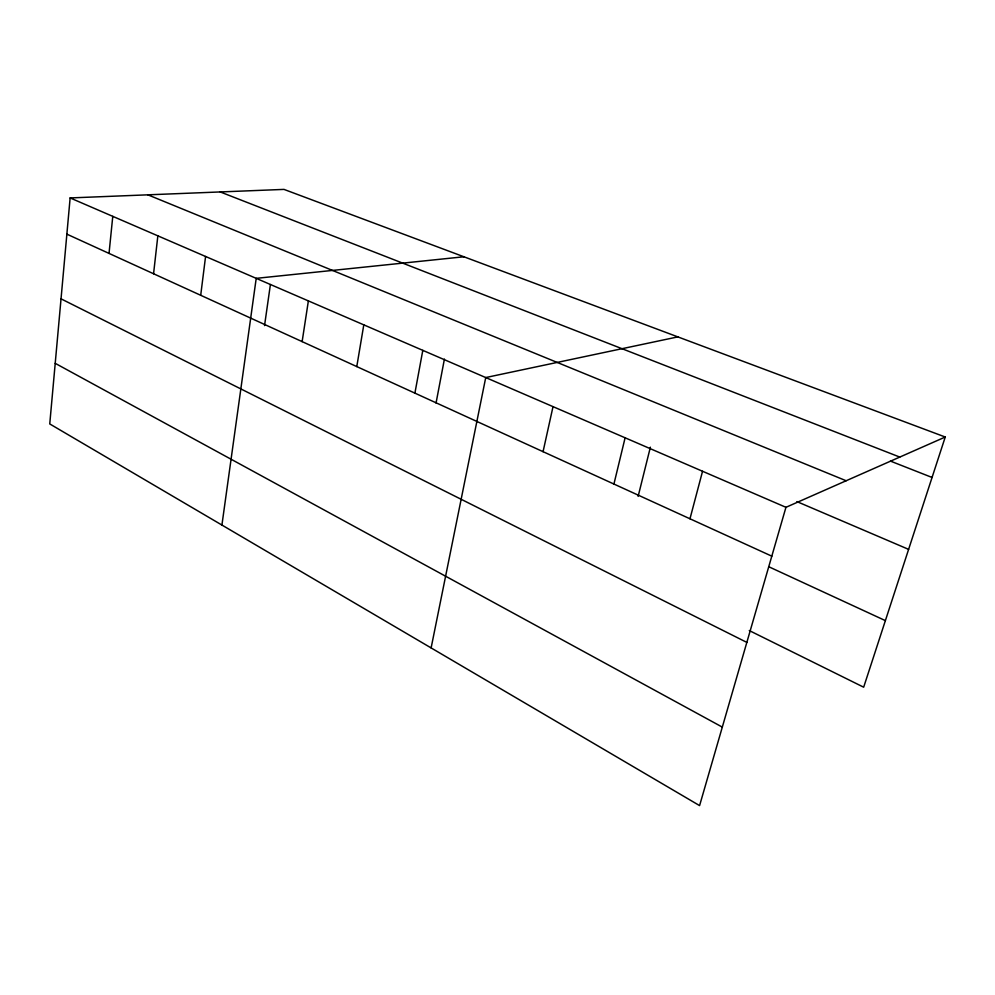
<?xml version="1.0" encoding="UTF-8"?>
<svg xmlns="http://www.w3.org/2000/svg" width="995" height="995" viewBox="0 0 995 995"><rect width="100%" height="100%" fill="white"/><g stroke="black" fill="none" stroke-linecap="round" stroke-linejoin="round"><path stroke-width="1.49" d="M945.25 437.016L283.985 189.398L70.135 197.93L49.75 423.932L699.584 805.602L785.95 507.313L945.25 437.016L863.672 687.197L749.272 630.556M109.027 253.414L112.771 216.35M153.566 273.762L157.844 235.84M200.704 295.291L205.579 256.474M221.922 525.049L256.212 278.351L463.906 256.772M264.546 325.589L270.404 284.533M302.132 341.621L308.375 300.9M356.782 366.583L363.797 324.855M414.903 393.137L422.8 350.352M436.046 403.062L444.417 359.083M431.121 647.919L485.734 377.553L677.869 336.882M543.059 451.68L553.021 406.632M613.927 484.043L625.109 437.8M638.131 496.381L650.382 447.19M689.97 518.793L702.545 471.269M220.218 191.935L899.791 457.078M890.438 461.095L932.054 477.463M147.857 194.821L846.148 480.747M796.895 501.592L908.609 549.364M70.135 197.93L785.95 507.313M66.864 234.148L771.809 556.168M768.936 566.814L885.376 620.619M61.031 298.836L746.835 642.397M55.21 363.324L722.308 727.109"/></g></svg>
